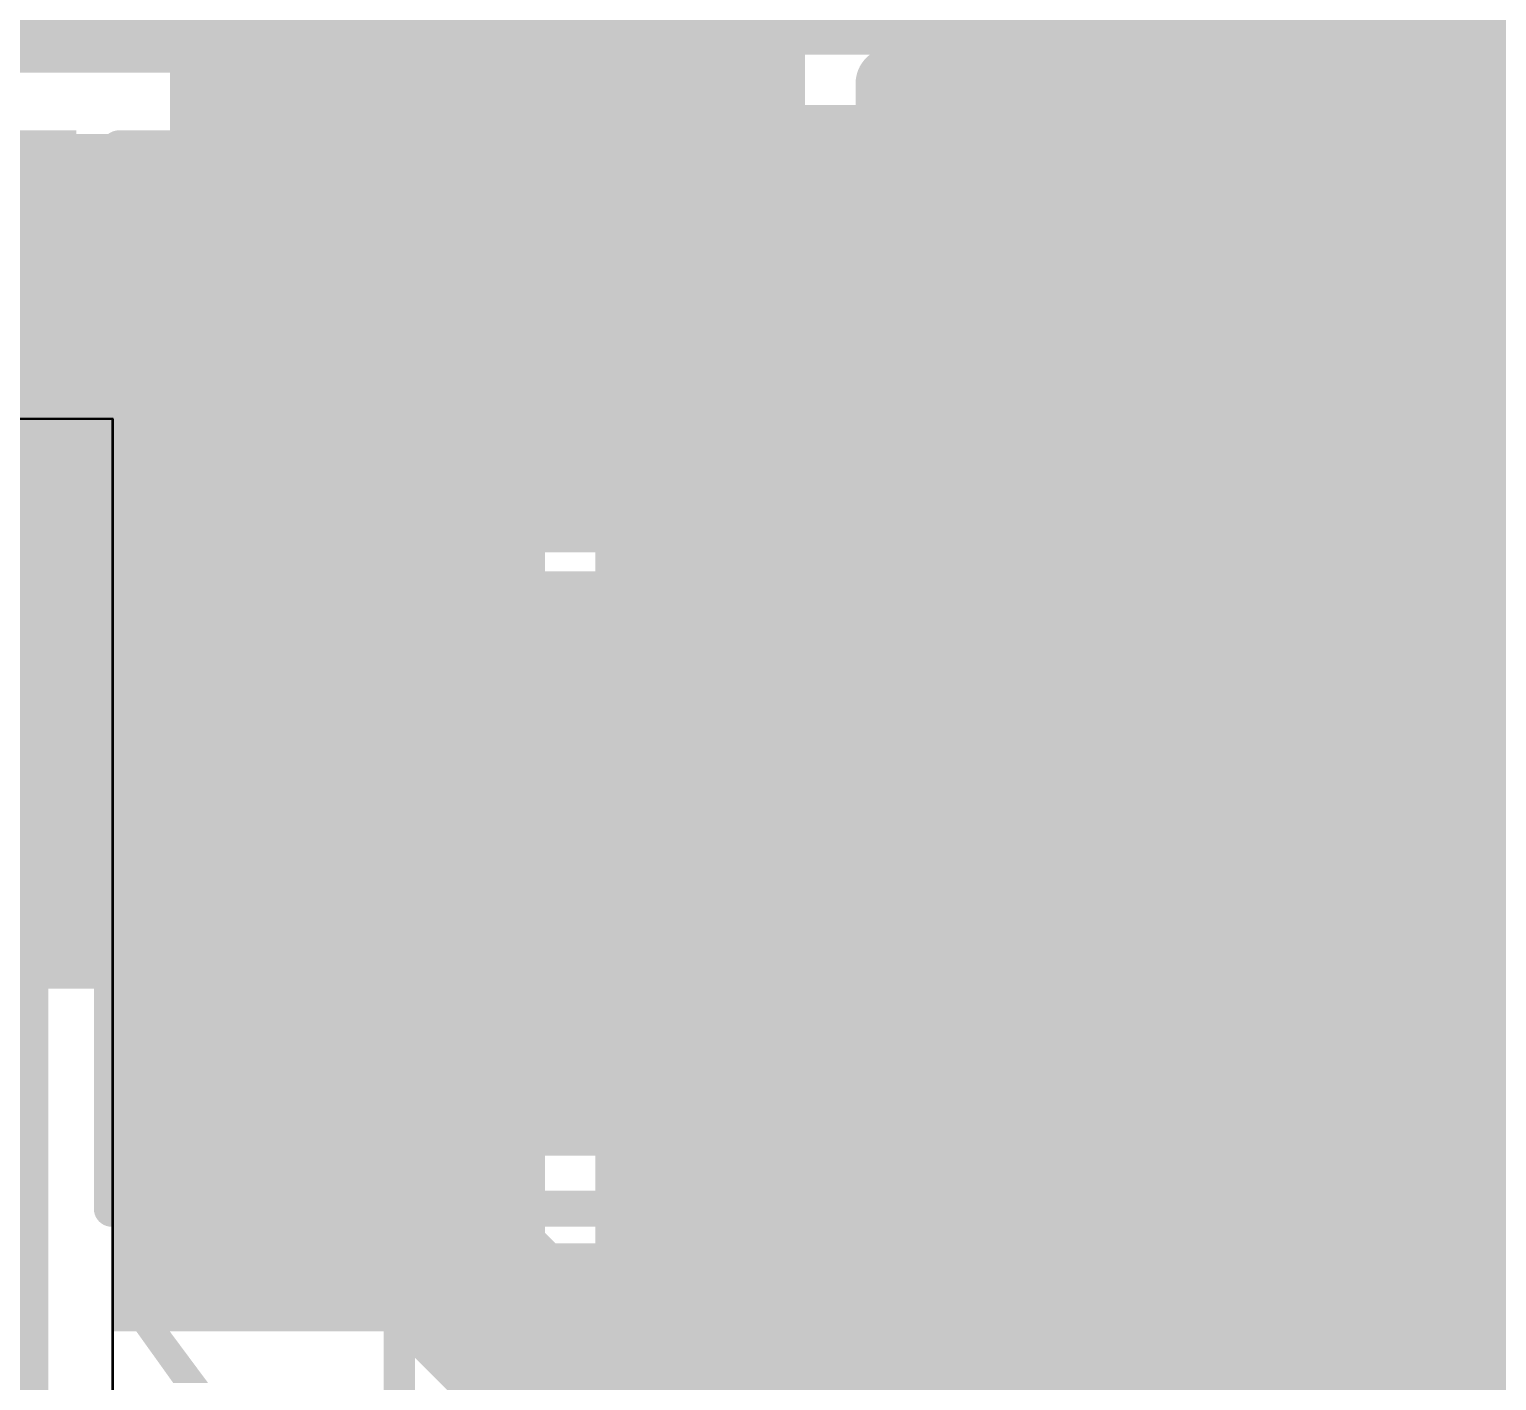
# Model space of a CAD drawing. Header units: millimetres. Extents: x -0.33 to 3.26, y -0.12 to 2.83.
# Drawn here: x 1.9495 to 2.1528, y 0.4707 to 0.658 of the extents above; entities that cross this region are included whole.
import ezdxf

# ---------------------------------------------------------------- set-up
doc = ezdxf.new("R2010")
doc.units = ezdxf.units.MM
doc.header["$MEASUREMENT"] = 0
for name, color, linetype in [('BottomLayer', 5, 'Continuous'), ('BottomOverlay', 54, 'Continuous'), ('BottomPaste', 16, 'Continuous'), ('BottomSolder', 6, 'Continuous'), ('TopLayer', 1, 'Continuous'), ('TopOverlay', 2, 'Continuous'), ('TopPaste', 8, 'Continuous'), ('TopSolder', 216, 'Continuous'), ('ViaHoleLayer', 16, 'Continuous')]:
    doc.layers.add(name, color=color, linetype=linetype)
doc.styles.add('Arial', font='', dxfattribs={"height": 0.2})
doc.styles.get('Arial').set_extended_font_data('Arial')

# ---------------------------------------------------------------- blocks, each defined once
blk = doc.blocks.new('MS0530_2R2M_44')
at = {"layer": 'TopOverlay', "const_width": 0.01}
for points in [[(0.10236, -0.06136), (0.10236, -0.11319)], [(-0.10236, -0.11319), (0.10236, -0.11319)]]:
    blk.add_lwpolyline(points, dxfattribs=at)
at = {"layer": 'TopOverlay', "const_width": 0.005}
blk.add_lwpolyline([(0.09986, -0.11319, 1), (0.10486, -0.11319, 1)], format="xyb", close=True, dxfattribs=at)
blk.add_lwpolyline([(0.09986, -0.11319, 1), (0.10486, -0.11319, 1)], format="xyb", close=True, dxfattribs=at)
blk = doc.blocks.new('MMZ1005F121ET000_B_71')
at = {"layer": 'BottomLayer'}
for points in [[(-0.02795, 0.01024), (-0.00748, 0.01024), (-0.00748, -0.01024), (-0.02795, -0.01024)], [(0.00748, 0.01024), (0.02795, 0.01024), (0.02795, -0.01024), (0.00748, -0.01024)]]:
    blk.add_hatch(color=5, dxfattribs=at).paths.add_polyline_path(points)
at = {"layer": 'BottomPaste'}
for points in [[(-0.02795, 0.01024), (-0.00748, 0.01024), (-0.00748, -0.01024), (-0.02795, -0.01024)], [(0.00748, 0.01024), (0.02795, 0.01024), (0.02795, -0.01024), (0.00748, -0.01024)]]:
    blk.add_hatch(color=16, dxfattribs=at).paths.add_polyline_path(points)
at = {"layer": 'BottomSolder'}
for points in [[(-0.03195, 0.01424), (-0.00348, 0.01424), (-0.00348, -0.01424), (-0.03195, -0.01424)], [(0.00348, 0.01424), (0.03195, 0.01424), (0.03195, -0.01424), (0.00348, -0.01424)]]:
    blk.add_hatch(color=6, dxfattribs=at).paths.add_polyline_path(points)
at = {"layer": 'BottomOverlay', "const_width": 0.01}
for points in [[(-0.03472, 0.017), (-0.03472, -0.017)], [(-0.03472, 0.017), (0.03528, 0.017)], [(0.03528, 0.017), (0.03528, -0.017)], [(-0.03472, -0.017), (0.03528, -0.017)]]:
    blk.add_lwpolyline(points, dxfattribs=at)
at = {"layer": 'BottomOverlay', "const_width": 0.005}
for points in [[(-0.03722, 0.017, 1), (-0.03222, 0.017, 1)], [(-0.03722, 0.017, 1), (-0.03222, 0.017, 1)], [(0.03278, 0.017, 1), (0.03778, 0.017, 1)], [(0.03278, 0.017, 1), (0.03778, 0.017, 1)], [(-0.03722, -0.017, 1), (-0.03222, -0.017, 1)], [(-0.03722, -0.017, 1), (-0.03222, -0.017, 1)], [(0.03278, -0.017, 1), (0.03778, -0.017, 1)], [(0.03278, -0.017, 1), (0.03778, -0.017, 1)]]:
    blk.add_lwpolyline(points, format="xyb", close=True, dxfattribs=at)
blk = doc.blocks.new('C__0805_86')
at = {"layer": 'TopLayer'}
for points in [[(-0.06, 0.03), (-0.02, 0.03), (-0.02, -0.03), (-0.06, -0.03)], [(0.02, 0.03), (0.06, 0.03), (0.06, -0.03), (0.02, -0.03)]]:
    blk.add_hatch(color=1, dxfattribs=at).paths.add_polyline_path(points)
at = {"layer": 'TopPaste'}
for points in [[(-0.06, 0.03), (-0.02, 0.03), (-0.02, -0.03), (-0.06, -0.03)], [(0.02, 0.03), (0.06, 0.03), (0.06, -0.03), (0.02, -0.03)]]:
    blk.add_hatch(color=8, dxfattribs=at).paths.add_polyline_path(points)
at = {"layer": 'TopSolder'}
for points in [[(-0.064, 0.034), (-0.016, 0.034), (-0.016, -0.034), (-0.064, -0.034)], [(0.016, 0.034), (0.064, 0.034), (0.064, -0.034), (0.016, -0.034)]]:
    blk.add_hatch(color=216, dxfattribs=at).paths.add_polyline_path(points)
at = {"layer": 'TopOverlay', "const_width": 0.005}
for points in [[(0.065, 0.035), (-0.065, 0.035)], [(-0.065, 0.035), (-0.065, -0.035)], [(0.065, 0.035), (0.065, -0.035)], [(0.065, -0.035), (-0.065, -0.035)]]:
    blk.add_lwpolyline(points, dxfattribs=at)
at = {"layer": 'TopOverlay', "const_width": 0.0025}
for points in [[(-0.06625, 0.035, 1), (-0.06375, 0.035, 1)], [(-0.06625, 0.035, 1), (-0.06375, 0.035, 1)], [(0.06375, 0.035, 1), (0.06625, 0.035, 1)], [(0.06375, 0.035, 1), (0.06625, 0.035, 1)], [(-0.06625, -0.035, 1), (-0.06375, -0.035, 1)], [(-0.06625, -0.035, 1), (-0.06375, -0.035, 1)], [(0.06375, -0.035, 1), (0.06625, -0.035, 1)], [(0.06375, -0.035, 1), (0.06625, -0.035, 1)]]:
    blk.add_lwpolyline(points, format="xyb", close=True, dxfattribs=at)
blk = doc.blocks.new('C__0402_B_87')
at = {"layer": 'BottomLayer'}
for points in [[(-0.0095, 0.0125), (-0.0095, -0.0125), (-0.0275, -0.0125), (-0.0275, 0.0125)], [(0.0275, 0.0125), (0.0275, -0.0125), (0.0095, -0.0125), (0.0095, 0.0125)]]:
    blk.add_hatch(color=5, dxfattribs=at).paths.add_polyline_path(points)
at = {"layer": 'BottomPaste'}
for points in [[(-0.0095, 0.0125), (-0.0095, -0.0125), (-0.0275, -0.0125), (-0.0275, 0.0125)], [(0.0275, 0.0125), (0.0275, -0.0125), (0.0095, -0.0125), (0.0095, 0.0125)]]:
    blk.add_hatch(color=16, dxfattribs=at).paths.add_polyline_path(points)
at = {"layer": 'BottomSolder'}
for points in [[(-0.0055, 0.0165), (-0.0055, -0.0165), (-0.0315, -0.0165), (-0.0315, 0.0165)], [(0.0315, 0.0165), (0.0315, -0.0165), (0.0055, -0.0165), (0.0055, 0.0165)]]:
    blk.add_hatch(color=6, dxfattribs=at).paths.add_polyline_path(points)
at = {"layer": 'BottomOverlay', "const_width": 0.005}
for points in [[(-0.0325, 0.0175), (-0.0085, 0.0175)], [(-0.0325, -0.0175), (-0.0325, 0.0175)], [(0.0085, 0.0175), (0.0325, 0.0175)], [(0.0325, -0.0175), (0.0325, 0.0175)], [(-0.0325, -0.0175), (-0.0085, -0.0175)], [(0.0085, -0.0175), (0.0325, -0.0175)]]:
    blk.add_lwpolyline(points, dxfattribs=at)
at = {"layer": 'BottomOverlay', "const_width": 0.0025}
for points in [[(-0.03375, 0.0175, 1), (-0.03125, 0.0175, 1)], [(-0.03375, 0.0175, 1), (-0.03125, 0.0175, 1)], [(-0.00975, 0.0175, 1), (-0.00725, 0.0175, 1)], [(0.00725, 0.0175, 1), (0.00975, 0.0175, 1)], [(0.03125, 0.0175, 1), (0.03375, 0.0175, 1)], [(0.03125, 0.0175, 1), (0.03375, 0.0175, 1)], [(-0.03375, -0.0175, 1), (-0.03125, -0.0175, 1)], [(-0.03375, -0.0175, 1), (-0.03125, -0.0175, 1)], [(-0.00975, -0.0175, 1), (-0.00725, -0.0175, 1)], [(0.00725, -0.0175, 1), (0.00975, -0.0175, 1)], [(0.03125, -0.0175, 1), (0.03375, -0.0175, 1)], [(0.03125, -0.0175, 1), (0.03375, -0.0175, 1)]]:
    blk.add_lwpolyline(points, format="xyb", close=True, dxfattribs=at)
blk = doc.blocks.new('C__0603_B_90')
at = {"layer": 'BottomLayer'}
for points in [[(-0.015, 0.0175), (-0.015, -0.0175), (-0.045, -0.0175), (-0.045, 0.0175)], [(0.045, 0.0175), (0.045, -0.0175), (0.015, -0.0175), (0.015, 0.0175)]]:
    blk.add_hatch(color=5, dxfattribs=at).paths.add_polyline_path(points)
at = {"layer": 'BottomPaste'}
for points in [[(-0.015, 0.0175), (-0.015, -0.0175), (-0.045, -0.0175), (-0.045, 0.0175)], [(0.045, 0.0175), (0.045, -0.0175), (0.015, -0.0175), (0.015, 0.0175)]]:
    blk.add_hatch(color=16, dxfattribs=at).paths.add_polyline_path(points)
at = {"layer": 'BottomSolder'}
for points in [[(-0.011, 0.0215), (-0.011, -0.0215), (-0.049, -0.0215), (-0.049, 0.0215)], [(0.049, 0.0215), (0.049, -0.0215), (0.011, -0.0215), (0.011, 0.0215)]]:
    blk.add_hatch(color=6, dxfattribs=at).paths.add_polyline_path(points)
at = {"layer": 'BottomOverlay', "const_width": 0.01}
for points in [[(-0.052, 0.024), (0.052, 0.024)], [(-0.052, -0.024), (-0.052, 0.024)], [(0.052, -0.024), (0.052, 0.024)], [(-0.052, -0.024), (0.052, -0.024)]]:
    blk.add_lwpolyline(points, dxfattribs=at)
at = {"layer": 'BottomOverlay', "const_width": 0.005}
for points in [[(-0.0545, 0.024, 1), (-0.0495, 0.024, 1)], [(-0.0545, 0.024, 1), (-0.0495, 0.024, 1)], [(0.0495, 0.024, 1), (0.0545, 0.024, 1)], [(0.0495, 0.024, 1), (0.0545, 0.024, 1)], [(-0.0545, -0.024, 1), (-0.0495, -0.024, 1)], [(-0.0545, -0.024, 1), (-0.0495, -0.024, 1)], [(0.0495, -0.024, 1), (0.0545, -0.024, 1)], [(0.0495, -0.024, 1), (0.0545, -0.024, 1)]]:
    blk.add_lwpolyline(points, format="xyb", close=True, dxfattribs=at)
blk = doc.blocks.new('C__0402_B_274')
at = {"layer": 'BottomLayer'}
for points in [[(-0.0095, 0.0125), (-0.0095, -0.0125), (-0.0275, -0.0125), (-0.0275, 0.0125)], [(0.0275, 0.0125), (0.0275, -0.0125), (0.0095, -0.0125), (0.0095, 0.0125)]]:
    blk.add_hatch(color=5, dxfattribs=at).paths.add_polyline_path(points)
at = {"layer": 'BottomPaste'}
for points in [[(-0.0095, 0.0125), (-0.0095, -0.0125), (-0.0275, -0.0125), (-0.0275, 0.0125)], [(0.0275, 0.0125), (0.0275, -0.0125), (0.0095, -0.0125), (0.0095, 0.0125)]]:
    blk.add_hatch(color=16, dxfattribs=at).paths.add_polyline_path(points)
at = {"layer": 'BottomSolder'}
for points in [[(-0.0055, 0.0165), (-0.0055, -0.0165), (-0.0315, -0.0165), (-0.0315, 0.0165)], [(0.0315, 0.0165), (0.0315, -0.0165), (0.0055, -0.0165), (0.0055, 0.0165)]]:
    blk.add_hatch(color=6, dxfattribs=at).paths.add_polyline_path(points)
at = {"layer": 'BottomOverlay', "const_width": 0.005}
for points in [[(-0.0325, 0.0175), (-0.0085, 0.0175)], [(-0.0325, -0.0175), (-0.0325, 0.0175)], [(0.0085, 0.0175), (0.0325, 0.0175)], [(0.0325, -0.0175), (0.0325, 0.0175)], [(-0.0325, -0.0175), (-0.0085, -0.0175)], [(0.0085, -0.0175), (0.0325, -0.0175)]]:
    blk.add_lwpolyline(points, dxfattribs=at)
at = {"layer": 'BottomOverlay', "const_width": 0.0025}
for points in [[(-0.03375, 0.0175, 1), (-0.03125, 0.0175, 1)], [(-0.03375, 0.0175, 1), (-0.03125, 0.0175, 1)], [(-0.00975, 0.0175, 1), (-0.00725, 0.0175, 1)], [(0.00725, 0.0175, 1), (0.00975, 0.0175, 1)], [(0.03125, 0.0175, 1), (0.03375, 0.0175, 1)], [(0.03125, 0.0175, 1), (0.03375, 0.0175, 1)], [(-0.03375, -0.0175, 1), (-0.03125, -0.0175, 1)], [(-0.03375, -0.0175, 1), (-0.03125, -0.0175, 1)], [(-0.00975, -0.0175, 1), (-0.00725, -0.0175, 1)], [(0.00725, -0.0175, 1), (0.00975, -0.0175, 1)], [(0.03125, -0.0175, 1), (0.03375, -0.0175, 1)], [(0.03125, -0.0175, 1), (0.03375, -0.0175, 1)]]:
    blk.add_lwpolyline(points, format="xyb", close=True, dxfattribs=at)
blk = doc.blocks.new('C__0805_275')
at = {"layer": 'TopLayer'}
for points in [[(-0.06, 0.03), (-0.02, 0.03), (-0.02, -0.03), (-0.06, -0.03)], [(0.02, 0.03), (0.06, 0.03), (0.06, -0.03), (0.02, -0.03)]]:
    blk.add_hatch(color=1, dxfattribs=at).paths.add_polyline_path(points)
at = {"layer": 'TopPaste'}
for points in [[(-0.06, 0.03), (-0.02, 0.03), (-0.02, -0.03), (-0.06, -0.03)], [(0.02, 0.03), (0.06, 0.03), (0.06, -0.03), (0.02, -0.03)]]:
    blk.add_hatch(color=8, dxfattribs=at).paths.add_polyline_path(points)
at = {"layer": 'TopSolder'}
for points in [[(-0.064, 0.034), (-0.016, 0.034), (-0.016, -0.034), (-0.064, -0.034)], [(0.016, 0.034), (0.064, 0.034), (0.064, -0.034), (0.016, -0.034)]]:
    blk.add_hatch(color=216, dxfattribs=at).paths.add_polyline_path(points)
at = {"layer": 'TopOverlay', "const_width": 0.005}
for points in [[(0.065, 0.035), (-0.065, 0.035)], [(-0.065, 0.035), (-0.065, -0.035)], [(0.065, 0.035), (0.065, -0.035)], [(0.065, -0.035), (-0.065, -0.035)]]:
    blk.add_lwpolyline(points, dxfattribs=at)
at = {"layer": 'TopOverlay', "const_width": 0.0025}
for points in [[(-0.06625, 0.035, 1), (-0.06375, 0.035, 1)], [(-0.06625, 0.035, 1), (-0.06375, 0.035, 1)], [(0.06375, 0.035, 1), (0.06625, 0.035, 1)], [(0.06375, 0.035, 1), (0.06625, 0.035, 1)], [(-0.06625, -0.035, 1), (-0.06375, -0.035, 1)], [(-0.06625, -0.035, 1), (-0.06375, -0.035, 1)], [(0.06375, -0.035, 1), (0.06625, -0.035, 1)], [(0.06375, -0.035, 1), (0.06625, -0.035, 1)]]:
    blk.add_lwpolyline(points, format="xyb", close=True, dxfattribs=at)

msp = doc.modelspace()

# ---------------------------------------------------------------- hatches: boundary and pattern name
at = {"layer": 'BottomLayer'}
for points in [[(1.616, 0.652), (2.057, 0.652), (2.057, 0.706), (1.616, 0.706)], [(1.969, 0.593), (2.057, 0.593), (2.057, 0.705), (1.969, 0.705)], [(1.527, 0.6145), (1.956, 0.6145), (1.956, 0.644), (1.527, 0.644)]]:
    msp.add_hatch(color=5, dxfattribs=at).paths.add_polyline_path(points)
h = msp.add_hatch(color=5, dxfattribs=at)
edge = h.paths.add_edge_path()
edge.add_arc((2.10125, 0.50919), 0.01181, 0, 360)
h = msp.add_hatch(color=5, dxfattribs=at)
edge = h.paths.add_edge_path()
edge.add_arc((2.00394, 0.4905), 0.01181, 0, 360)
at = {"layer": 'TopLayer'}
for points in [[(1.67173, 0.6545), (2.355, 0.6545), (2.355, 0.705), (1.67173, 0.705)], [(1.781, 0.525), (2.02094, 0.525), (2.02094, 0.6435), (1.781, 0.6435)], [(2.03294, 0.377), (2.16594, 0.377), (2.16594, 0.6425), (2.03294, 0.6425)], [(1.9611, 0.4775), (2.02094, 0.4775), (2.02094, 0.541), (1.9611, 0.541)]]:
    msp.add_hatch(color=1, dxfattribs=at).paths.add_polyline_path(points)
h = msp.add_hatch(color=1, dxfattribs=at)
edge = h.paths.add_edge_path()
edge.add_arc((2.10125, 0.50919), 0.01181, 0, 360)
h = msp.add_hatch(color=1, dxfattribs=at)
edge = h.paths.add_edge_path()
edge.add_arc((2.00394, 0.4905), 0.01181, 0, 360)
at = {"layer": 'ViaHoleLayer'}
h = msp.add_hatch(color=16, dxfattribs=at)
edge = h.paths.add_edge_path()
edge.add_arc((2.10125, 0.50919), 0.00591, 0, 360)
h = msp.add_hatch(color=16, dxfattribs=at)
edge = h.paths.add_edge_path()
edge.add_arc((2.00394, 0.4905), 0.00591, 0, 360)

# ---------------------------------------------------------------- linework, layer by layer
at = {"layer": 'BottomLayer'}
for p, q in [((1.96104, 0.60394), (1.71754, 0.60394)), ((1.96104, 0.33544), (1.96104, 0.60394))]:
    msp.add_line(p, q, dxfattribs=at)
for points, const_width in [([(2.05044, 0.52509), (2.17585, 0.6505)], 0.01), ([(2.05044, 0.55337), (2.14757, 0.6505)], 0.01), ([(2.05533, 0.50169), (2.20414, 0.6505)], 0.01), ([(2.069, 0.6505), (2.399, 0.6505)], 0.01), ([(2.069, 0.64), (2.069, 0.6505)], 0.01), ([(2.069, 0.6285), (2.091, 0.6505)], 0.01), ([(2.069, 0.64), (2.069, 0.6505)], 0.01), ([(2.069, 0.60022), (2.11928, 0.6505)], 0.01), ([(2.07325, 0.6505), (2.22374, 0.50001)], 0.01), ([(2.08361, 0.50169), (2.23242, 0.6505)], 0.01), ([(2.10153, 0.6505), (2.41894, 0.33309)], 0.01), ([(2.11189, 0.50169), (2.26071, 0.6505)], 0.01), ([(2.12982, 0.6505), (2.41894, 0.36138)], 0.01), ([(2.14018, 0.50169), (2.28899, 0.6505)], 0.01), ([(2.069, 0.581), (2.069, 0.64)], 0.01), ([(2.069, 0.62647), (2.19378, 0.50169)], 0.01), ([(1.984, 0.618), (1.986, 0.62)], 0.02), ([(1.98494, 0.5985), (2.00094, 0.6145)], 0.025), ([(2.00094, 0.6145), (2.03894, 0.6145)], 0.025), ([(2.09894, 0.5115), (2.09894, 0.6145)], 0.025), ([(1.98494, 0.5601), (1.98494, 0.5985)], 0.025), ([(2.069, 0.59818), (2.16549, 0.50169)], 0.01), ([(2.04544, 0.581), (2.069, 0.581)], 0.01), ([(2.04544, 0.57771), (2.04544, 0.581)], 0.01), ([(2.04589, 0.5771), (2.04978, 0.581)], 0.01), ([(2.0579, 0.581), (2.13721, 0.50169)], 0.01), ([(2.02594, 0.52188), (2.02594, 0.56288)], 0.025), ([(2.06294, 0.52188), (2.06294, 0.56288)], 0.025), ([(2.05044, 0.52188), (2.05044, 0.56288)], 0.01), ([(2.05044, 0.56018), (2.10892, 0.50169)], 0.01), ([(1.98494, 0.5095), (1.98494, 0.52466)], 0.025), ([(1.98494, 0.52466), (2.02165, 0.52466)], 0.025), ([(2.02165, 0.52466), (2.02444, 0.52188)], 0.025), ([(2.05044, 0.53189), (2.08064, 0.50169)], 0.01), ([(2.06144, 0.52188), (2.07413, 0.50919)], 0.025), ([(2.09894, 0.5115), (2.10125, 0.50919)], 0.025), ([(1.98494, 0.5095), (2.00394, 0.4905)], 0.025), ([(2.07413, 0.50919), (2.10125, 0.50919)], 0.025), ([(2.10125, 0.50919), (2.22809, 0.50919)], 0.025), ([(2.04609, 0.50795), (2.05236, 0.50169)], 0.01), ([(2.04544, 0.50169), (2.04544, 0.50705)], 0.01), ([(2.04544, 0.50169), (2.21483, 0.50169)], 0.01), ([(2.00394, 0.4905), (2.01725, 0.47719)], 0.025), ([(2.01725, 0.47719), (2.21483, 0.47719)], 0.025)]:
    msp.add_lwpolyline(points, dxfattribs=dict(at, const_width=const_width))
for points, const_width in [([(2.0665, 0.6505, 1), (2.0715, 0.6505, 1)], 0.005), ([(2.0665, 0.6505, 1), (2.0715, 0.6505, 1)], 0.005), ([(2.0665, 0.6505, 1), (2.0715, 0.6505, 1)], 0.005), ([(2.07075, 0.6505, 1), (2.07575, 0.6505, 1)], 0.005), ([(2.0885, 0.6505, 1), (2.0935, 0.6505, 1)], 0.005), ([(2.09903, 0.6505, 1), (2.10403, 0.6505, 1)], 0.005), ([(2.11678, 0.6505, 1), (2.12178, 0.6505, 1)], 0.005), ([(2.12732, 0.6505, 1), (2.13232, 0.6505, 1)], 0.005), ([(2.14507, 0.6505, 1), (2.15007, 0.6505, 1)], 0.005), ([(2.0665, 0.64, 1), (2.0715, 0.64, 1)], 0.005), ([(2.0665, 0.64, 1), (2.0715, 0.64, 1)], 0.005), ([(2.0665, 0.64, 1), (2.0715, 0.64, 1)], 0.005), ([(2.0665, 0.6285, 1), (2.0715, 0.6285, 1)], 0.005), ([(2.0665, 0.62647, 1), (2.0715, 0.62647, 1)], 0.005), ([(1.981, 0.62, 1), (1.991, 0.62, 1)], 0.01), ([(1.979, 0.618, 1), (1.989, 0.618, 1)], 0.01), ([(1.99469, 0.6145, 1), (2.00719, 0.6145, 1)], 0.0125), ([(1.99469, 0.6145, 1), (2.00719, 0.6145, 1)], 0.0125), ([(2.03269, 0.6145, 1), (2.04519, 0.6145, 1)], 0.0125), ([(2.09269, 0.6145, 1), (2.10519, 0.6145, 1)], 0.0125), ([(1.97869, 0.5985, 1), (1.99119, 0.5985, 1)], 0.0125), ([(1.97869, 0.5985, 1), (1.99119, 0.5985, 1)], 0.0125), ([(2.0665, 0.60022, 1), (2.0715, 0.60022, 1)], 0.005), ([(2.0665, 0.59818, 1), (2.0715, 0.59818, 1)], 0.005), ([(2.04294, 0.581, 1), (2.04794, 0.581, 1)], 0.005), ([(2.04294, 0.581, 1), (2.04794, 0.581, 1)], 0.005), ([(2.04728, 0.581, 1), (2.05228, 0.581, 1)], 0.005), ([(2.0554, 0.581, 1), (2.0604, 0.581, 1)], 0.005), ([(2.0665, 0.581, 1), (2.0715, 0.581, 1)], 0.005), ([(2.0665, 0.581, 1), (2.0715, 0.581, 1)], 0.005), ([(2.04294, 0.57771, 1), (2.04794, 0.57771, 1)], 0.005), ([(2.04294, 0.57771, 1), (2.04794, 0.57771, 1)], 0.005), ([(2.04339, 0.5771, 1), (2.04839, 0.5771, 1)], 0.005), ([(2.01969, 0.56288, 1), (2.03219, 0.56288, 1)], 0.0125), ([(2.05669, 0.56288, 1), (2.06919, 0.56288, 1)], 0.0125), ([(1.97869, 0.5601, 1), (1.99119, 0.5601, 1)], 0.0125), ([(2.04794, 0.56288, 1), (2.05294, 0.56288, 1)], 0.005), ([(2.04794, 0.56288, 1), (2.05294, 0.56288, 1)], 0.005), ([(2.04794, 0.56018, 1), (2.05294, 0.56018, 1)], 0.005), ([(2.04794, 0.55337, 1), (2.05294, 0.55337, 1)], 0.005), ([(1.97869, 0.52466, 1), (1.99119, 0.52466, 1)], 0.0125), ([(1.97869, 0.52466, 1), (1.99119, 0.52466, 1)], 0.0125), ([(2.0154, 0.52466, 1), (2.0279, 0.52466, 1)], 0.0125), ([(2.0154, 0.52466, 1), (2.0279, 0.52466, 1)], 0.0125), ([(2.04794, 0.53189, 1), (2.05294, 0.53189, 1)], 0.005), ([(2.01819, 0.52188, 1), (2.03069, 0.52188, 1)], 0.0125), ([(2.01969, 0.52188, 1), (2.03219, 0.52188, 1)], 0.0125), ([(2.05519, 0.52188, 1), (2.06769, 0.52188, 1)], 0.0125), ([(2.05669, 0.52188, 1), (2.06919, 0.52188, 1)], 0.0125), ([(2.04794, 0.52509, 1), (2.05294, 0.52509, 1)], 0.005), ([(2.04794, 0.52188, 1), (2.05294, 0.52188, 1)], 0.005), ([(2.04794, 0.52188, 1), (2.05294, 0.52188, 1)], 0.005), ([(2.09269, 0.5115, 1), (2.10519, 0.5115, 1)], 0.0125), ([(2.09269, 0.5115, 1), (2.10519, 0.5115, 1)], 0.0125), ([(1.97869, 0.5095, 1), (1.99119, 0.5095, 1)], 0.0125), ([(1.97869, 0.5095, 1), (1.99119, 0.5095, 1)], 0.0125), ([(2.06788, 0.50919, 1), (2.08038, 0.50919, 1)], 0.0125), ([(2.06788, 0.50919, 1), (2.08038, 0.50919, 1)], 0.0125), ([(2.095, 0.50919, 1), (2.1075, 0.50919, 1)], 0.0125), ([(2.095, 0.50919, 1), (2.1075, 0.50919, 1)], 0.0125), ([(2.095, 0.50919, 1), (2.1075, 0.50919, 1)], 0.0125), ([(2.04359, 0.50795, 1), (2.04859, 0.50795, 1)], 0.005), ([(2.04294, 0.50705, 1), (2.04794, 0.50705, 1)], 0.005), ([(2.04294, 0.50705, 1), (2.04794, 0.50705, 1)], 0.005), ([(2.04294, 0.50169, 1), (2.04794, 0.50169, 1)], 0.005), ([(2.04294, 0.50169, 1), (2.04794, 0.50169, 1)], 0.005), ([(2.04986, 0.50169, 1), (2.05486, 0.50169, 1)], 0.005), ([(2.05283, 0.50169, 1), (2.05783, 0.50169, 1)], 0.005), ([(2.07814, 0.50169, 1), (2.08314, 0.50169, 1)], 0.005), ([(2.08111, 0.50169, 1), (2.08611, 0.50169, 1)], 0.005), ([(2.10642, 0.50169, 1), (2.11142, 0.50169, 1)], 0.005), ([(2.10939, 0.50169, 1), (2.11439, 0.50169, 1)], 0.005), ([(2.13471, 0.50169, 1), (2.13971, 0.50169, 1)], 0.005), ([(2.13768, 0.50169, 1), (2.14268, 0.50169, 1)], 0.005), ([(1.99769, 0.4905, 1), (2.01019, 0.4905, 1)], 0.0125), ([(1.99769, 0.4905, 1), (2.01019, 0.4905, 1)], 0.0125), ([(2.011, 0.47719, 1), (2.0235, 0.47719, 1)], 0.0125), ([(2.011, 0.47719, 1), (2.0235, 0.47719, 1)], 0.0125)]:
    msp.add_lwpolyline(points, format="xyb", close=True, dxfattribs=dict(at, const_width=const_width))
at = {"layer": 'BottomLayer', "const_width": 0.01}
for points in [[(2.04544, 0.57771, -0.164016), (2.05044, 0.56288)], [(2.05044, 0.52188, -0.164016), (2.04544, 0.50705)]]:
    msp.add_lwpolyline(points, format="xyb", dxfattribs=at)
at = {"layer": 'TopLayer'}
for p, q in [((1.9611, 0.604), (1.7176, 0.604)), ((1.9611, 0.3355), (1.9611, 0.604))]:
    msp.add_line(p, q, dxfattribs=at)
at = {"layer": 'TopLayer', "const_width": 0.01}
for points in [[(1.9611, 0.35938), (2.24422, 0.6425)], [(1.9611, 0.38484), (2.21876, 0.6425)], [(1.98217, 0.355), (2.26967, 0.6425)], [(2.00763, 0.355), (2.29513, 0.6425)], [(2.03294, 0.6425), (2.31831, 0.6425)], [(2.03294, 0.53305), (2.14239, 0.6425)], [(2.03294, 0.58396), (2.09148, 0.6425)], [(2.03294, 0.55851), (2.11694, 0.6425)], [(2.03294, 0.48214), (2.1933, 0.6425)], [(2.03294, 0.50759), (2.16785, 0.6425)], [(2.03294, 0.60942), (2.06602, 0.6425)], [(2.03294, 0.63487), (2.04057, 0.6425)], [(2.03294, 0.553), (2.03294, 0.6425)], [(2.04447, 0.6425), (2.21647, 0.4705)], [(2.06993, 0.6425), (2.24193, 0.4705)], [(2.09538, 0.6425), (2.26988, 0.468)], [(2.12084, 0.6425), (2.31831, 0.44503)], [(2.1463, 0.6425), (2.31831, 0.47049)], [(2.03308, 0.355), (2.31831, 0.64023)], [(2.03294, 0.62857), (2.19102, 0.4705)], [(2.03294, 0.60312), (2.16556, 0.4705)], [(2.03294, 0.57766), (2.16394, 0.44666)], [(2.03294, 0.513), (2.03294, 0.553)], [(2.03294, 0.513), (2.03294, 0.553)], [(2.03294, 0.55221), (2.16394, 0.42121)], [(2.03294, 0.52675), (2.21093, 0.34877)], [(2.03294, 0.4655), (2.03294, 0.513)], [(2.03294, 0.5013), (2.15374, 0.3805)], [(2.03294, 0.47584), (2.12828, 0.3805)]]:
    msp.add_lwpolyline(points, dxfattribs=at)
at = {"layer": 'TopLayer', "const_width": 0.005}
for points in [[(2.03044, 0.6425, 1), (2.03544, 0.6425, 1)], [(2.03044, 0.6425, 1), (2.03544, 0.6425, 1)], [(2.03807, 0.6425, 1), (2.04307, 0.6425, 1)], [(2.04197, 0.6425, 1), (2.04697, 0.6425, 1)], [(2.06352, 0.6425, 1), (2.06852, 0.6425, 1)], [(2.06743, 0.6425, 1), (2.07243, 0.6425, 1)], [(2.08898, 0.6425, 1), (2.09398, 0.6425, 1)], [(2.09288, 0.6425, 1), (2.09788, 0.6425, 1)], [(2.11444, 0.6425, 1), (2.11944, 0.6425, 1)], [(2.11834, 0.6425, 1), (2.12334, 0.6425, 1)], [(2.13989, 0.6425, 1), (2.14489, 0.6425, 1)], [(2.1438, 0.6425, 1), (2.1488, 0.6425, 1)], [(2.03044, 0.63487, 1), (2.03544, 0.63487, 1)], [(2.03044, 0.62857, 1), (2.03544, 0.62857, 1)], [(2.03044, 0.60942, 1), (2.03544, 0.60942, 1)], [(2.03044, 0.60312, 1), (2.03544, 0.60312, 1)], [(2.03044, 0.58396, 1), (2.03544, 0.58396, 1)], [(2.03044, 0.57766, 1), (2.03544, 0.57766, 1)], [(2.03044, 0.55851, 1), (2.03544, 0.55851, 1)], [(2.03044, 0.553, 1), (2.03544, 0.553, 1)], [(2.03044, 0.553, 1), (2.03544, 0.553, 1)], [(2.03044, 0.553, 1), (2.03544, 0.553, 1)], [(2.03044, 0.55221, 1), (2.03544, 0.55221, 1)], [(2.03044, 0.53305, 1), (2.03544, 0.53305, 1)], [(2.03044, 0.52675, 1), (2.03544, 0.52675, 1)], [(2.03044, 0.513, 1), (2.03544, 0.513, 1)], [(2.03044, 0.513, 1), (2.03544, 0.513, 1)], [(2.03044, 0.513, 1), (2.03544, 0.513, 1)], [(2.03044, 0.50759, 1), (2.03544, 0.50759, 1)], [(2.03044, 0.5013, 1), (2.03544, 0.5013, 1)], [(2.03044, 0.48214, 1), (2.03544, 0.48214, 1)], [(2.03044, 0.47584, 1), (2.03544, 0.47584, 1)]]:
    msp.add_lwpolyline(points, format="xyb", close=True, dxfattribs=at)

# ---------------------------------------------------------------- block references
for name, p, rotation in [('C__0805_275', (2.02694, 0.6065), 180), ('MS0530_2R2M_44', (1.83394, 0.48265), 90), ('MMZ1005F121ET000_B_71', (1.98494, 0.54238), 90), ('C__0805_86', (2.02594, 0.5295), 180)]:
    msp.add_blockref(name, p, dxfattribs=dict(rotation=rotation))
for name, p in [('C__0603_B_90', (2.06894, 0.6145)), ('C__0402_B_274', (2.04294, 0.56288)), ('C__0402_B_87', (2.04294, 0.52188))]:
    msp.add_blockref(name, p)

# ---------------------------------------------------------------- texts
at = {"layer": 'BottomOverlay', "style": 'Arial', "text_generation_flag": 2}
for s, p in [('FB1', (2.00094, 0.59038)), ('C25', (2.23994, 0.5895)), ('C23', (2.19194, 0.49904))]:
    msp.add_text(s, height=0.04, dxfattribs=at).set_placement(p)
at = {"layer": 'BottomOverlay', "style": 'Arial'}
msp.add_text('#', height=0.04, rotation=90, dxfattribs=at).set_placement((2.12494, 0.55038))
at = {"layer": 'TopOverlay', "style": 'Arial'}
for s, p in [('C9', (2.10194, 0.5745)), ('CS1', (2.10094, 0.5215))]:
    msp.add_text(s, height=0.04, dxfattribs=at).set_placement(p)
msp.add_text('CF1', height=0.04, rotation=90, dxfattribs=at).set_placement((2.00294, 0.3905))

doc.saveas('drawing.dxf')
